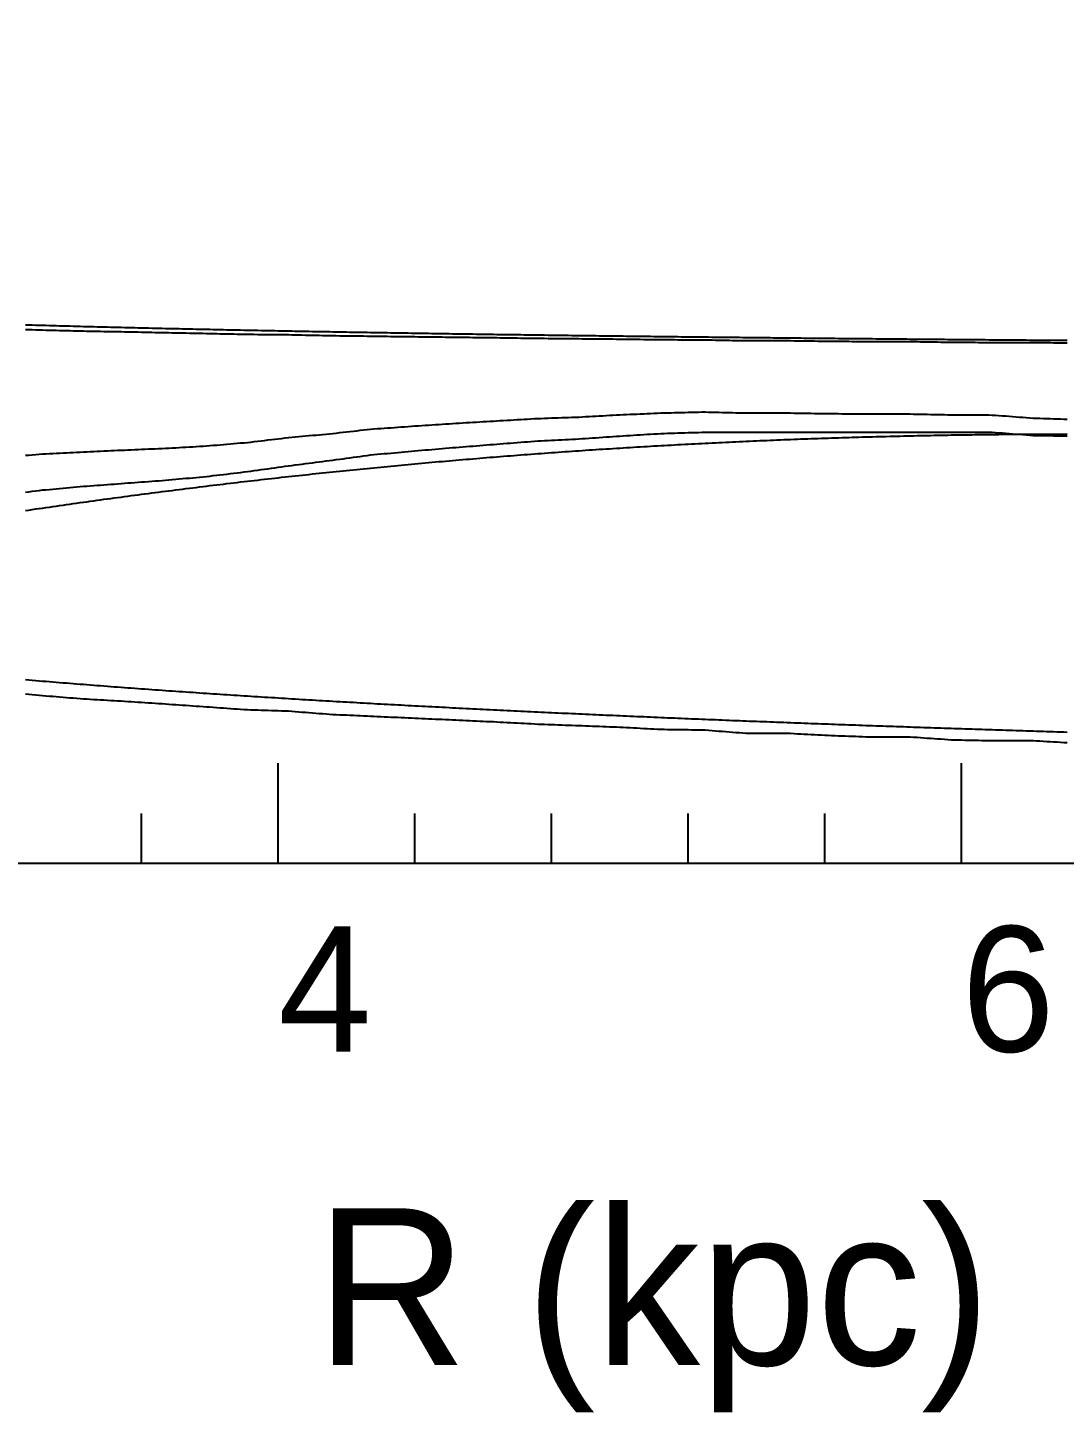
# Model space of a CAD drawing. Extents: x -35 to 180, y -35 to 144.
# Drawn here: x 71.2 to 137.4, y -35 to 53.3 of the extents above; entities that cross this region are included whole.
import ezdxf

# ---------------------------------------------------------------- set-up
doc = ezdxf.new("R2010")
doc.units = 0

msp = doc.modelspace()

# ---------------------------------------------------------------- linework, layer by layer
at = {"color": 0}
for p, q in [((87.198, 0), (87.198, 6.4)), ((130.798, 0), (130.798, 6.4)), ((78.479, 0), (78.479, 3.2)), ((95.918, 0), (95.918, 3.2)), ((104.638, 0), (104.638, 3.2)), ((113.358, 0), (113.358, 3.2)), ((122.078, 0), (122.078, 3.2))]:
    msp.add_line(p, q, dxfattribs=at)
msp.add_lwpolyline([(0, 0), (0, 118.141), (179.2, 118.141), (179.2, 0)], close=True, dxfattribs=at)
at = {"color": 3}
msp.add_lwpolyline([(71.067, 34.385), (71.285, 34.379), (71.503, 34.373), (71.721, 34.367), (71.939, 34.36), (72.157, 34.354), (72.375, 34.348), (72.593, 34.342), (72.811, 34.336), (73.029, 34.33), (73.247, 34.324), (73.465, 34.318), (73.683, 34.312), (73.901, 34.306), (74.119, 34.3), (74.337, 34.295), (74.555, 34.289), (74.773, 34.283), (74.991, 34.277), (75.209, 34.272), (75.427, 34.266), (75.645, 34.261), (75.863, 34.255), (76.081, 34.25), (76.299, 34.244), (76.517, 34.239), (76.735, 34.233), (76.953, 34.228), (77.171, 34.222), (77.389, 34.217), (77.607, 34.212), (77.825, 34.206), (78.043, 34.201), (78.261, 34.196), (78.479, 34.191), (78.697, 34.186), (78.915, 34.18), (79.133, 34.175), (79.351, 34.17), (79.569, 34.165), (79.787, 34.16), (80.005, 34.155), (80.223, 34.15), (80.441, 34.145), (80.659, 34.14), (80.877, 34.135), (81.095, 34.131), (81.313, 34.126), (81.531, 34.121), (81.749, 34.116), (81.967, 34.111), (82.185, 34.107), (82.403, 34.102), (82.621, 34.097), (82.839, 34.093), (83.057, 34.088), (83.275, 34.083), (83.493, 34.079), (83.711, 34.074), (83.929, 34.07), (84.147, 34.065), (84.364, 34.061), (84.582, 34.056), (84.8, 34.052), (85.018, 34.047), (85.236, 34.043), (85.454, 34.039), (85.672, 34.034), (85.89, 34.03), (86.108, 34.026), (86.326, 34.021), (86.544, 34.017), (86.762, 34.013), (86.98, 34.009), (87.198, 34.004), (87.416, 34), (87.634, 33.996), (87.852, 33.992), (88.07, 33.988), (88.288, 33.984), (88.506, 33.98), (88.724, 33.976), (88.942, 33.972), (89.16, 33.968), (89.378, 33.964), (89.596, 33.96), (89.814, 33.956), (90.032, 33.952), (90.25, 33.948), (90.468, 33.944), (90.686, 33.94), (90.904, 33.936), (91.122, 33.932), (91.34, 33.928), (91.558, 33.925), (91.776, 33.921), (91.994, 33.917), (92.212, 33.913), (92.43, 33.91), (92.648, 33.906), (92.866, 33.902), (93.084, 33.898), (93.302, 33.895), (93.52, 33.891), (93.738, 33.888), (93.956, 33.884), (94.174, 33.88), (94.392, 33.877), (94.61, 33.873), (94.828, 33.87), (95.046, 33.866), (95.264, 33.863), (95.482, 33.859), (95.7, 33.856), (95.918, 33.852), (96.136, 33.849), (96.354, 33.845), (96.572, 33.842), (96.79, 33.838), (97.008, 33.835), (97.226, 33.832), (97.444, 33.828), (97.662, 33.825), (97.88, 33.822), (98.098, 33.818), (98.316, 33.815), (98.534, 33.812), (98.752, 33.808), (98.97, 33.805), (99.188, 33.802), (99.406, 33.799), (99.624, 33.795), (99.842, 33.792), (100.06, 33.789), (100.278, 33.786), (100.496, 33.783), (100.714, 33.78), (100.932, 33.776), (101.15, 33.773), (101.368, 33.77), (101.586, 33.767), (101.804, 33.764), (102.022, 33.761), (102.24, 33.758), (102.458, 33.755), (102.676, 33.752), (102.894, 33.749), (103.112, 33.746), (103.33, 33.743), (103.548, 33.74), (103.766, 33.737), (103.984, 33.734), (104.202, 33.731), (104.42, 33.728), (104.638, 33.725), (104.856, 33.722), (105.074, 33.719), (105.292, 33.717), (105.51, 33.714), (105.728, 33.711), (105.946, 33.708), (106.164, 33.705), (106.382, 33.702), (106.6, 33.7), (106.818, 33.697), (107.036, 33.694), (107.254, 33.691), (107.472, 33.688), (107.69, 33.686), (107.908, 33.683), (108.126, 33.68), (108.344, 33.677), (108.562, 33.675), (108.78, 33.672), (108.998, 33.669), (109.216, 33.667), (109.434, 33.664), (109.652, 33.661), (109.87, 33.659), (110.088, 33.656), (110.306, 33.653), (110.524, 33.651), (110.742, 33.648), (110.96, 33.646), (111.178, 33.643), (111.396, 33.641), (111.614, 33.638), (111.832, 33.635), (112.05, 33.633), (112.268, 33.63), (112.486, 33.628), (112.704, 33.625), (112.922, 33.623), (113.14, 33.62), (113.358, 33.618), (113.576, 33.615), (113.794, 33.613), (114.012, 33.61), (114.23, 33.608), (114.448, 33.606), (114.666, 33.603), (114.884, 33.601), (115.102, 33.598), (115.32, 33.596), (115.538, 33.594), (115.756, 33.591), (115.974, 33.589), (116.192, 33.586), (116.41, 33.584), (116.628, 33.582), (116.846, 33.579), (117.064, 33.577), (117.282, 33.575), (117.5, 33.572), (117.718, 33.57), (117.936, 33.568), (118.154, 33.566), (118.372, 33.563), (118.59, 33.561), (118.808, 33.559), (119.026, 33.556), (119.244, 33.554), (119.462, 33.552), (119.68, 33.55), (119.898, 33.548), (120.116, 33.545), (120.334, 33.543), (120.552, 33.541), (120.77, 33.539), (120.988, 33.537), (121.206, 33.534), (121.424, 33.532), (121.642, 33.53), (121.86, 33.528), (122.078, 33.526), (122.296, 33.524), (122.514, 33.522), (122.732, 33.519), (122.95, 33.517), (123.168, 33.515), (123.386, 33.513), (123.604, 33.511), (123.822, 33.509), (124.04, 33.507), (124.258, 33.505), (124.476, 33.503), (124.694, 33.501), (124.912, 33.499), (125.13, 33.497), (125.348, 33.495), (125.566, 33.493), (125.784, 33.491), (126.002, 33.489), (126.22, 33.487), (126.438, 33.485), (126.656, 33.483), (126.874, 33.481), (127.092, 33.479), (127.31, 33.477), (127.528, 33.475), (127.746, 33.473), (127.964, 33.471), (128.182, 33.469), (128.4, 33.467), (128.618, 33.465), (128.836, 33.463), (129.054, 33.461), (129.272, 33.459), (129.49, 33.457), (129.708, 33.455), (129.926, 33.453), (130.144, 33.452), (130.362, 33.45), (130.58, 33.448), (130.798, 33.446), (131.016, 33.444), (131.234, 33.442), (131.452, 33.44), (131.67, 33.439), (131.888, 33.437), (132.106, 33.435), (132.324, 33.433), (132.542, 33.431), (132.76, 33.429), (132.978, 33.428), (133.196, 33.426), (133.414, 33.424), (133.632, 33.422), (133.85, 33.42), (134.068, 33.419), (134.286, 33.417), (134.504, 33.415), (134.722, 33.413), (134.94, 33.412), (135.158, 33.41), (135.376, 33.408), (135.594, 33.406), (135.812, 33.405), (136.03, 33.403), (136.248, 33.401), (136.466, 33.4), (136.684, 33.398), (136.902, 33.396), (137.12, 33.394), (137.338, 33.393), (137.556, 33.391)], dxfattribs=at)
at = {"color": 4}
msp.add_lwpolyline([(71.067, 34.083), (71.285, 34.077), (71.503, 34.071), (71.721, 34.065), (71.939, 34.059), (72.157, 34.053), (72.375, 34.047), (72.593, 34.042), (72.811, 34.036), (73.029, 34.03), (73.247, 34.025), (73.465, 34.019), (73.683, 34.014), (73.901, 34.008), (74.119, 34.002), (74.337, 33.997), (74.555, 33.991), (74.773, 33.986), (74.991, 33.982), (75.209, 33.979), (75.427, 33.975), (75.645, 33.971), (75.863, 33.967), (76.081, 33.963), (76.299, 33.959), (76.517, 33.955), (76.735, 33.951), (76.953, 33.948), (77.171, 33.944), (77.389, 33.94), (77.607, 33.935), (77.825, 33.931), (78.043, 33.926), (78.261, 33.922), (78.479, 33.918), (78.697, 33.913), (78.915, 33.909), (79.133, 33.905), (79.351, 33.9), (79.569, 33.896), (79.787, 33.892), (80.005, 33.887), (80.223, 33.883), (80.441, 33.878), (80.659, 33.873), (80.877, 33.869), (81.095, 33.864), (81.313, 33.86), (81.531, 33.855), (81.749, 33.851), (81.967, 33.846), (82.185, 33.842), (82.403, 33.837), (82.621, 33.832), (82.839, 33.828), (83.057, 33.823), (83.275, 33.819), (83.493, 33.814), (83.711, 33.81), (83.929, 33.805), (84.147, 33.801), (84.364, 33.796), (84.582, 33.792), (84.8, 33.788), (85.018, 33.783), (85.236, 33.779), (85.454, 33.776), (85.672, 33.774), (85.89, 33.772), (86.108, 33.77), (86.326, 33.768), (86.544, 33.766), (86.762, 33.764), (86.98, 33.762), (87.198, 33.76), (87.416, 33.758), (87.634, 33.756), (87.852, 33.753), (88.07, 33.749), (88.288, 33.744), (88.506, 33.739), (88.724, 33.734), (88.942, 33.729), (89.16, 33.725), (89.378, 33.72), (89.596, 33.715), (89.814, 33.71), (90.032, 33.705), (90.25, 33.7), (90.468, 33.695), (90.686, 33.692), (90.904, 33.689), (91.122, 33.686), (91.34, 33.684), (91.558, 33.681), (91.776, 33.678), (91.994, 33.675), (92.212, 33.672), (92.43, 33.67), (92.648, 33.667), (92.866, 33.664), (93.084, 33.661), (93.302, 33.659), (93.52, 33.656), (93.738, 33.653), (93.956, 33.65), (94.174, 33.648), (94.392, 33.645), (94.61, 33.642), (94.828, 33.639), (95.046, 33.637), (95.264, 33.634), (95.482, 33.631), (95.7, 33.628), (95.918, 33.626), (96.136, 33.623), (96.354, 33.62), (96.572, 33.617), (96.79, 33.615), (97.008, 33.612), (97.226, 33.609), (97.444, 33.607), (97.662, 33.604), (97.88, 33.601), (98.098, 33.598), (98.316, 33.596), (98.534, 33.593), (98.752, 33.59), (98.97, 33.588), (99.188, 33.585), (99.406, 33.582), (99.624, 33.58), (99.842, 33.577), (100.06, 33.574), (100.278, 33.571), (100.496, 33.569), (100.714, 33.566), (100.932, 33.563), (101.15, 33.561), (101.368, 33.558), (101.586, 33.554), (101.804, 33.551), (102.022, 33.548), (102.24, 33.545), (102.458, 33.542), (102.676, 33.539), (102.894, 33.536), (103.112, 33.532), (103.33, 33.529), (103.548, 33.526), (103.766, 33.523), (103.984, 33.521), (104.202, 33.519), (104.42, 33.517), (104.638, 33.515), (104.856, 33.512), (105.074, 33.51), (105.292, 33.508), (105.51, 33.506), (105.728, 33.504), (105.946, 33.502), (106.164, 33.5), (106.382, 33.497), (106.6, 33.495), (106.818, 33.493), (107.036, 33.491), (107.254, 33.489), (107.472, 33.487), (107.69, 33.485), (107.908, 33.483), (108.126, 33.481), (108.344, 33.478), (108.562, 33.476), (108.78, 33.474), (108.998, 33.472), (109.216, 33.469), (109.434, 33.466), (109.652, 33.463), (109.87, 33.46), (110.088, 33.457), (110.306, 33.454), (110.524, 33.451), (110.742, 33.448), (110.96, 33.445), (111.178, 33.442), (111.396, 33.439), (111.614, 33.436), (111.832, 33.435), (112.05, 33.434), (112.268, 33.433), (112.486, 33.433), (112.704, 33.432), (112.922, 33.431), (113.14, 33.43), (113.358, 33.43), (113.576, 33.429), (113.794, 33.428), (114.012, 33.428), (114.23, 33.427), (114.448, 33.424), (114.666, 33.42), (114.884, 33.415), (115.102, 33.411), (115.32, 33.407), (115.538, 33.402), (115.756, 33.398), (115.974, 33.394), (116.192, 33.389), (116.41, 33.385), (116.628, 33.381), (116.846, 33.377), (117.064, 33.372), (117.282, 33.374), (117.5, 33.374), (117.718, 33.374), (117.936, 33.374), (118.154, 33.374), (118.372, 33.374), (118.59, 33.374), (118.808, 33.374), (119.026, 33.374), (119.244, 33.374), (119.462, 33.374), (119.68, 33.374), (119.898, 33.37), (120.116, 33.368), (120.334, 33.365), (120.552, 33.362), (120.77, 33.359), (120.988, 33.356), (121.206, 33.353), (121.424, 33.35), (121.642, 33.347), (121.86, 33.344), (122.078, 33.342), (122.296, 33.339), (122.514, 33.337), (122.732, 33.335), (122.95, 33.333), (123.168, 33.331), (123.386, 33.329), (123.604, 33.327), (123.822, 33.325), (124.04, 33.323), (124.258, 33.321), (124.476, 33.319), (124.694, 33.317), (124.912, 33.315), (125.13, 33.315), (125.348, 33.315), (125.566, 33.315), (125.784, 33.315), (126.002, 33.315), (126.22, 33.315), (126.438, 33.315), (126.656, 33.315), (126.874, 33.315), (127.092, 33.315), (127.31, 33.315), (127.528, 33.315), (127.746, 33.312), (127.964, 33.308), (128.182, 33.304), (128.4, 33.301), (128.618, 33.297), (128.836, 33.293), (129.054, 33.29), (129.272, 33.286), (129.49, 33.282), (129.708, 33.279), (129.926, 33.275), (130.144, 33.271), (130.362, 33.27), (130.58, 33.269), (130.798, 33.268), (131.016, 33.267), (131.234, 33.266), (131.452, 33.265), (131.67, 33.263), (131.888, 33.262), (132.106, 33.261), (132.324, 33.26), (132.542, 33.259), (132.76, 33.258), (132.978, 33.258), (133.196, 33.258), (133.414, 33.258), (133.632, 33.258), (133.85, 33.258), (134.068, 33.258), (134.286, 33.258), (134.504, 33.258), (134.722, 33.258), (134.94, 33.258), (135.158, 33.258), (135.376, 33.258), (135.594, 33.256), (135.812, 33.253), (136.03, 33.25), (136.248, 33.246), (136.466, 33.243), (136.684, 33.24), (136.902, 33.237), (137.12, 33.234), (137.338, 33.231), (137.556, 33.227)], dxfattribs=at)
at = {"color": 1}
msp.add_lwpolyline([(71.067, 26.052), (71.285, 26.071), (71.503, 26.09), (71.721, 26.109), (71.939, 26.129), (72.157, 26.143), (72.375, 26.154), (72.593, 26.165), (72.811, 26.175), (73.029, 26.186), (73.247, 26.197), (73.465, 26.208), (73.683, 26.218), (73.901, 26.229), (74.119, 26.24), (74.337, 26.251), (74.555, 26.262), (74.773, 26.273), (74.991, 26.282), (75.209, 26.292), (75.427, 26.302), (75.645, 26.312), (75.863, 26.321), (76.081, 26.331), (76.299, 26.341), (76.517, 26.351), (76.735, 26.361), (76.953, 26.371), (77.171, 26.381), (77.389, 26.391), (77.607, 26.4), (77.825, 26.409), (78.043, 26.418), (78.261, 26.428), (78.479, 26.437), (78.697, 26.446), (78.915, 26.456), (79.133, 26.465), (79.351, 26.474), (79.569, 26.484), (79.787, 26.493), (80.005, 26.503), (80.223, 26.516), (80.441, 26.528), (80.659, 26.54), (80.877, 26.553), (81.095, 26.565), (81.313, 26.578), (81.531, 26.59), (81.749, 26.603), (81.967, 26.615), (82.185, 26.628), (82.403, 26.641), (82.621, 26.653), (82.839, 26.672), (83.057, 26.69), (83.275, 26.709), (83.493, 26.727), (83.711, 26.746), (83.929, 26.765), (84.147, 26.783), (84.364, 26.802), (84.582, 26.82), (84.8, 26.839), (85.018, 26.858), (85.236, 26.876), (85.454, 26.902), (85.672, 26.928), (85.89, 26.954), (86.108, 26.979), (86.326, 27.005), (86.544, 27.031), (86.762, 27.057), (86.98, 27.083), (87.198, 27.109), (87.416, 27.135), (87.634, 27.161), (87.852, 27.187), (88.07, 27.208), (88.288, 27.228), (88.506, 27.248), (88.724, 27.268), (88.942, 27.288), (89.16, 27.308), (89.378, 27.328), (89.596, 27.348), (89.814, 27.368), (90.032, 27.388), (90.25, 27.409), (90.468, 27.429), (90.686, 27.452), (90.904, 27.476), (91.122, 27.501), (91.34, 27.525), (91.558, 27.55), (91.776, 27.574), (91.994, 27.599), (92.212, 27.623), (92.43, 27.648), (92.648, 27.672), (92.866, 27.697), (93.084, 27.721), (93.302, 27.741), (93.52, 27.756), (93.738, 27.771), (93.956, 27.787), (94.174, 27.802), (94.392, 27.817), (94.61, 27.832), (94.828, 27.848), (95.046, 27.863), (95.264, 27.878), (95.482, 27.894), (95.7, 27.909), (95.918, 27.925), (96.136, 27.939), (96.354, 27.953), (96.572, 27.968), (96.79, 27.982), (97.008, 27.997), (97.226, 28.012), (97.444, 28.026), (97.662, 28.041), (97.88, 28.055), (98.098, 28.07), (98.316, 28.085), (98.534, 28.099), (98.752, 28.112), (98.97, 28.125), (99.188, 28.137), (99.406, 28.15), (99.624, 28.163), (99.842, 28.176), (100.06, 28.189), (100.278, 28.202), (100.496, 28.215), (100.714, 28.228), (100.932, 28.241), (101.15, 28.254), (101.368, 28.267), (101.586, 28.279), (101.804, 28.292), (102.022, 28.304), (102.24, 28.317), (102.458, 28.329), (102.676, 28.342), (102.894, 28.354), (103.112, 28.367), (103.33, 28.379), (103.548, 28.392), (103.766, 28.404), (103.984, 28.412), (104.202, 28.419), (104.42, 28.427), (104.638, 28.435), (104.856, 28.443), (105.074, 28.45), (105.292, 28.458), (105.51, 28.466), (105.728, 28.474), (105.946, 28.481), (106.164, 28.489), (106.382, 28.497), (106.6, 28.509), (106.818, 28.521), (107.036, 28.533), (107.254, 28.545), (107.472, 28.557), (107.69, 28.569), (107.908, 28.581), (108.126, 28.593), (108.344, 28.605), (108.562, 28.617), (108.78, 28.63), (108.998, 28.642), (109.216, 28.651), (109.434, 28.661), (109.652, 28.67), (109.87, 28.679), (110.088, 28.689), (110.306, 28.698), (110.524, 28.707), (110.742, 28.717), (110.96, 28.726), (111.178, 28.736), (111.396, 28.745), (111.614, 28.754), (111.832, 28.761), (112.05, 28.766), (112.268, 28.771), (112.486, 28.776), (112.704, 28.781), (112.922, 28.787), (113.14, 28.792), (113.358, 28.797), (113.576, 28.802), (113.794, 28.808), (114.012, 28.813), (114.23, 28.818), (114.448, 28.817), (114.666, 28.812), (114.884, 28.807), (115.102, 28.802), (115.32, 28.797), (115.538, 28.792), (115.756, 28.787), (115.974, 28.782), (116.192, 28.777), (116.41, 28.772), (116.628, 28.767), (116.846, 28.762), (117.064, 28.757), (117.282, 28.759), (117.5, 28.759), (117.718, 28.759), (117.936, 28.759), (118.154, 28.759), (118.372, 28.759), (118.59, 28.759), (118.808, 28.759), (119.026, 28.759), (119.244, 28.759), (119.462, 28.759), (119.68, 28.759), (119.898, 28.755), (120.116, 28.751), (120.334, 28.748), (120.552, 28.745), (120.77, 28.741), (120.988, 28.738), (121.206, 28.735), (121.424, 28.731), (121.642, 28.728), (121.86, 28.724), (122.078, 28.721), (122.296, 28.718), (122.514, 28.716), (122.732, 28.713), (122.95, 28.711), (123.168, 28.709), (123.386, 28.707), (123.604, 28.704), (123.822, 28.702), (124.04, 28.7), (124.258, 28.697), (124.476, 28.695), (124.694, 28.693), (124.912, 28.691), (125.13, 28.691), (125.348, 28.691), (125.566, 28.691), (125.784, 28.691), (126.002, 28.691), (126.22, 28.691), (126.438, 28.691), (126.656, 28.691), (126.874, 28.691), (127.092, 28.691), (127.31, 28.691), (127.528, 28.691), (127.746, 28.686), (127.964, 28.682), (128.182, 28.678), (128.4, 28.674), (128.618, 28.669), (128.836, 28.665), (129.054, 28.661), (129.272, 28.657), (129.49, 28.652), (129.708, 28.648), (129.926, 28.644), (130.144, 28.64), (130.362, 28.638), (130.58, 28.637), (130.798, 28.635), (131.016, 28.634), (131.234, 28.633), (131.452, 28.632), (131.67, 28.631), (131.888, 28.629), (132.106, 28.628), (132.324, 28.627), (132.542, 28.626), (132.76, 28.624), (132.978, 28.612), (133.196, 28.595), (133.414, 28.579), (133.632, 28.562), (133.85, 28.546), (134.068, 28.529), (134.286, 28.513), (134.504, 28.497), (134.722, 28.48), (134.94, 28.464), (135.158, 28.447), (135.376, 28.431), (135.594, 28.421), (135.812, 28.414), (136.03, 28.408), (136.248, 28.402), (136.466, 28.396), (136.684, 28.389), (136.902, 28.383), (137.12, 28.377), (137.338, 28.37), (137.556, 28.364)], dxfattribs=at)
at = {"color": 2}
for points in [[(71.067, 26.052), (71.285, 26.071), (71.503, 26.09), (71.721, 26.109), (71.939, 26.129), (72.157, 26.143), (72.375, 26.154), (72.593, 26.165), (72.811, 26.175), (73.029, 26.186), (73.247, 26.197), (73.465, 26.208), (73.683, 26.218), (73.901, 26.229), (74.119, 26.24), (74.337, 26.251), (74.555, 26.262), (74.773, 26.273), (74.991, 26.282), (75.209, 26.292), (75.427, 26.302), (75.645, 26.312), (75.863, 26.321), (76.081, 26.331), (76.299, 26.341), (76.517, 26.351), (76.735, 26.361), (76.953, 26.371), (77.171, 26.381), (77.389, 26.391), (77.607, 26.4), (77.825, 26.409), (78.043, 26.418), (78.261, 26.428), (78.479, 26.437), (78.697, 26.446), (78.915, 26.456), (79.133, 26.465), (79.351, 26.474), (79.569, 26.484), (79.787, 26.493), (80.005, 26.503), (80.223, 26.516), (80.441, 26.528), (80.659, 26.54), (80.877, 26.553), (81.095, 26.565), (81.313, 26.578), (81.531, 26.59), (81.749, 26.603), (81.967, 26.615), (82.185, 26.628), (82.403, 26.641), (82.621, 26.653), (82.839, 26.672), (83.057, 26.69), (83.275, 26.709), (83.493, 26.727), (83.711, 26.746), (83.929, 26.765), (84.147, 26.783), (84.364, 26.802), (84.582, 26.82), (84.8, 26.839), (85.018, 26.858), (85.236, 26.876), (85.454, 26.902), (85.672, 26.928), (85.89, 26.954), (86.108, 26.979), (86.326, 27.005), (86.544, 27.031), (86.762, 27.057), (86.98, 27.083), (87.198, 27.109), (87.416, 27.135), (87.634, 27.161), (87.852, 27.187), (88.07, 27.208), (88.288, 27.228), (88.506, 27.248), (88.724, 27.268), (88.942, 27.288), (89.16, 27.308), (89.378, 27.328), (89.596, 27.348), (89.814, 27.368), (90.032, 27.388), (90.25, 27.409), (90.468, 27.429), (90.686, 27.452), (90.904, 27.476), (91.122, 27.501), (91.34, 27.525), (91.558, 27.55), (91.776, 27.574), (91.994, 27.599), (92.212, 27.623), (92.43, 27.648), (92.648, 27.672), (92.866, 27.697), (93.084, 27.721), (93.302, 27.741), (93.52, 27.756), (93.738, 27.771), (93.956, 27.787), (94.174, 27.802), (94.392, 27.817), (94.61, 27.832), (94.828, 27.848), (95.046, 27.863), (95.264, 27.878), (95.482, 27.894), (95.7, 27.909), (95.918, 27.925), (96.136, 27.939), (96.354, 27.953), (96.572, 27.968), (96.79, 27.982), (97.008, 27.997), (97.226, 28.012), (97.444, 28.026), (97.662, 28.041), (97.88, 28.055), (98.098, 28.07), (98.316, 28.085), (98.534, 28.099), (98.752, 28.112), (98.97, 28.125), (99.188, 28.137), (99.406, 28.15), (99.624, 28.163), (99.842, 28.176), (100.06, 28.189), (100.278, 28.202), (100.496, 28.215), (100.714, 28.228), (100.932, 28.241), (101.15, 28.254), (101.368, 28.267), (101.586, 28.279), (101.804, 28.292), (102.022, 28.304), (102.24, 28.317), (102.458, 28.329), (102.676, 28.342), (102.894, 28.354), (103.112, 28.367), (103.33, 28.379), (103.548, 28.392), (103.766, 28.404), (103.984, 28.412), (104.202, 28.419), (104.42, 28.427), (104.638, 28.435), (104.856, 28.443), (105.074, 28.45), (105.292, 28.458), (105.51, 28.466), (105.728, 28.474), (105.946, 28.481), (106.164, 28.489), (106.382, 28.497), (106.6, 28.509), (106.818, 28.521), (107.036, 28.533), (107.254, 28.545), (107.472, 28.557), (107.69, 28.569), (107.908, 28.581), (108.126, 28.593), (108.344, 28.605), (108.562, 28.617), (108.78, 28.63), (108.998, 28.642), (109.216, 28.651), (109.434, 28.661), (109.652, 28.67), (109.87, 28.679), (110.088, 28.689), (110.306, 28.698), (110.524, 28.707), (110.742, 28.717), (110.96, 28.726), (111.178, 28.736), (111.396, 28.745), (111.614, 28.754), (111.832, 28.761), (112.05, 28.766), (112.268, 28.771), (112.486, 28.776), (112.704, 28.781), (112.922, 28.787), (113.14, 28.792), (113.358, 28.797), (113.576, 28.802), (113.794, 28.808), (114.012, 28.813), (114.23, 28.818), (114.448, 28.817), (114.666, 28.812), (114.884, 28.807), (115.102, 28.802), (115.32, 28.797), (115.538, 28.792), (115.756, 28.787), (115.974, 28.782), (116.192, 28.777), (116.41, 28.772), (116.628, 28.767), (116.846, 28.762), (117.064, 28.757), (117.282, 28.759), (117.5, 28.759), (117.718, 28.759), (117.936, 28.759), (118.154, 28.759), (118.372, 28.759), (118.59, 28.759), (118.808, 28.759), (119.026, 28.759), (119.244, 28.759), (119.462, 28.759), (119.68, 28.759), (119.898, 28.755), (120.116, 28.751), (120.334, 28.748), (120.552, 28.745), (120.77, 28.741), (120.988, 28.738), (121.206, 28.735), (121.424, 28.731), (121.642, 28.728), (121.86, 28.724), (122.078, 28.721), (122.296, 28.718), (122.514, 28.716), (122.732, 28.713), (122.95, 28.711), (123.168, 28.709), (123.386, 28.707), (123.604, 28.704), (123.822, 28.702), (124.04, 28.7), (124.258, 28.697), (124.476, 28.695), (124.694, 28.693), (124.912, 28.691), (125.13, 28.691), (125.348, 28.691), (125.566, 28.691), (125.784, 28.691), (126.002, 28.691), (126.22, 28.691), (126.438, 28.691), (126.656, 28.691), (126.874, 28.691), (127.092, 28.691), (127.31, 28.691), (127.528, 28.691), (127.746, 28.686), (127.964, 28.682), (128.182, 28.678), (128.4, 28.674), (128.618, 28.669), (128.836, 28.665), (129.054, 28.661), (129.272, 28.657), (129.49, 28.652), (129.708, 28.648), (129.926, 28.644), (130.144, 28.64), (130.362, 28.638), (130.58, 28.637), (130.798, 28.635), (131.016, 28.634), (131.234, 28.633), (131.452, 28.632), (131.67, 28.631), (131.888, 28.629), (132.106, 28.628), (132.324, 28.627), (132.542, 28.626), (132.76, 28.624), (132.978, 28.612), (133.196, 28.595), (133.414, 28.579), (133.632, 28.562), (133.85, 28.546), (134.068, 28.529), (134.286, 28.513), (134.504, 28.497), (134.722, 28.48), (134.94, 28.464), (135.158, 28.447), (135.376, 28.431), (135.594, 28.421), (135.812, 28.414), (136.03, 28.408), (136.248, 28.402), (136.466, 28.396), (136.684, 28.389), (136.902, 28.383), (137.12, 28.377), (137.338, 28.37), (137.556, 28.364)], [(71.067, 22.53), (71.285, 22.563), (71.503, 22.595), (71.721, 22.627), (71.939, 22.659), (72.157, 22.69), (72.375, 22.722), (72.593, 22.753), (72.811, 22.785), (73.029, 22.816), (73.247, 22.847), (73.465, 22.879), (73.683, 22.91), (73.901, 22.941), (74.119, 22.971), (74.337, 23.002), (74.555, 23.033), (74.773, 23.063), (74.991, 23.093), (75.209, 23.124), (75.427, 23.154), (75.645, 23.184), (75.863, 23.214), (76.081, 23.244), (76.299, 23.274), (76.517, 23.303), (76.735, 23.333), (76.953, 23.362), (77.171, 23.391), (77.389, 23.421), (77.607, 23.45), (77.825, 23.479), (78.043, 23.508), (78.261, 23.536), (78.479, 23.565), (78.697, 23.594), (78.915, 23.622), (79.133, 23.65), (79.351, 23.679), (79.569, 23.707), (79.787, 23.735), (80.005, 23.763), (80.223, 23.791), (80.441, 23.818), (80.659, 23.846), (80.877, 23.873), (81.095, 23.901), (81.313, 23.928), (81.531, 23.955), (81.749, 23.982), (81.967, 24.009), (82.185, 24.036), (82.403, 24.063), (82.621, 24.09), (82.839, 24.116), (83.057, 24.142), (83.275, 24.169), (83.493, 24.195), (83.711, 24.221), (83.929, 24.247), (84.147, 24.273), (84.364, 24.299), (84.582, 24.324), (84.8, 24.35), (85.018, 24.375), (85.236, 24.401), (85.454, 24.426), (85.672, 24.451), (85.89, 24.476), (86.108, 24.501), (86.326, 24.526), (86.544, 24.551), (86.762, 24.575), (86.98, 24.6), (87.198, 24.624), (87.416, 24.648), (87.634, 24.672), (87.852, 24.696), (88.07, 24.72), (88.288, 24.744), (88.506, 24.768), (88.724, 24.792), (88.942, 24.815), (89.16, 24.838), (89.378, 24.862), (89.596, 24.885), (89.814, 24.908), (90.032, 24.931), (90.25, 24.954), (90.468, 24.977), (90.686, 24.999), (90.904, 25.022), (91.122, 25.044), (91.34, 25.066), (91.558, 25.089), (91.776, 25.111), (91.994, 25.133), (92.212, 25.155), (92.43, 25.176), (92.648, 25.198), (92.866, 25.22), (93.084, 25.241), (93.302, 25.263), (93.52, 25.284), (93.738, 25.305), (93.956, 25.326), (94.174, 25.347), (94.392, 25.368), (94.61, 25.388), (94.828, 25.409), (95.046, 25.429), (95.264, 25.45), (95.482, 25.47), (95.7, 25.49), (95.918, 25.51), (96.136, 25.53), (96.354, 25.55), (96.572, 25.57), (96.79, 25.59), (97.008, 25.609), (97.226, 25.629), (97.444, 25.648), (97.662, 25.667), (97.88, 25.686), (98.098, 25.705), (98.316, 25.724), (98.534, 25.743), (98.752, 25.761), (98.97, 25.78), (99.188, 25.798), (99.406, 25.817), (99.624, 25.835), (99.842, 25.853), (100.06, 25.871), (100.278, 25.889), (100.496, 25.907), (100.714, 25.925), (100.932, 25.942), (101.15, 25.96), (101.368, 25.977), (101.586, 25.994), (101.804, 26.012), (102.022, 26.029), (102.24, 26.046), (102.458, 26.062), (102.676, 26.079), (102.894, 26.096), (103.112, 26.112), (103.33, 26.129), (103.548, 26.145), (103.766, 26.161), (103.984, 26.178), (104.202, 26.194), (104.42, 26.209), (104.638, 26.225), (104.856, 26.241), (105.074, 26.256), (105.292, 26.272), (105.51, 26.287), (105.728, 26.303), (105.946, 26.318), (106.164, 26.333), (106.382, 26.348), (106.6, 26.363), (106.818, 26.377), (107.036, 26.392), (107.254, 26.406), (107.472, 26.421), (107.69, 26.435), (107.908, 26.449), (108.126, 26.463), (108.344, 26.477), (108.562, 26.491), (108.78, 26.505), (108.998, 26.519), (109.216, 26.532), (109.434, 26.546), (109.652, 26.559), (109.87, 26.572), (110.088, 26.586), (110.306, 26.599), (110.524, 26.612), (110.742, 26.624), (110.96, 26.637), (111.178, 26.65), (111.396, 26.662), (111.614, 26.675), (111.832, 26.687), (112.05, 26.699), (112.268, 26.711), (112.486, 26.723), (112.704, 26.735), (112.922, 26.747), (113.14, 26.759), (113.358, 26.77), (113.576, 26.782), (113.794, 26.793), (114.012, 26.804), (114.23, 26.815), (114.448, 26.827), (114.666, 26.837), (114.884, 26.848), (115.102, 26.859), (115.32, 26.87), (115.538, 26.88), (115.756, 26.891), (115.974, 26.901), (116.192, 26.911), (116.41, 26.921), (116.628, 26.931), (116.846, 26.941), (117.064, 26.951), (117.282, 26.961), (117.5, 26.97), (117.718, 26.98), (117.936, 26.989), (118.154, 26.998), (118.372, 27.008), (118.59, 27.017), (118.808, 27.026), (119.026, 27.035), (119.244, 27.043), (119.462, 27.052), (119.68, 27.06), (119.898, 27.069), (120.116, 27.077), (120.334, 27.086), (120.552, 27.094), (120.77, 27.102), (120.988, 27.11), (121.206, 27.117), (121.424, 27.125), (121.642, 27.133), (121.86, 27.14), (122.078, 27.148), (122.296, 27.155), (122.514, 27.162), (122.732, 27.169), (122.95, 27.176), (123.168, 27.183), (123.386, 27.19), (123.604, 27.197), (123.822, 27.203), (124.04, 27.21), (124.258, 27.216), (124.476, 27.222), (124.694, 27.229), (124.912, 27.235), (125.13, 27.241), (125.348, 27.247), (125.566, 27.252), (125.784, 27.258), (126.002, 27.264), (126.22, 27.269), (126.438, 27.274), (126.656, 27.28), (126.874, 27.285), (127.092, 27.29), (127.31, 27.295), (127.528, 27.3), (127.746, 27.304), (127.964, 27.309), (128.182, 27.314), (128.4, 27.318), (128.618, 27.322), (128.836, 27.327), (129.054, 27.331), (129.272, 27.335), (129.49, 27.339), (129.708, 27.342), (129.926, 27.346), (130.144, 27.35), (130.362, 27.353), (130.58, 27.357), (130.798, 27.36), (131.016, 27.363), (131.234, 27.366), (131.452, 27.369), (131.67, 27.372), (131.888, 27.375), (132.106, 27.378), (132.324, 27.38), (132.542, 27.383), (132.76, 27.385), (132.978, 27.388), (133.196, 27.39), (133.414, 27.392), (133.632, 27.394), (133.85, 27.396), (134.068, 27.398), (134.286, 27.399), (134.504, 27.401), (134.722, 27.402), (134.94, 27.404), (135.158, 27.405), (135.376, 27.406), (135.594, 27.407), (135.812, 27.408), (136.03, 27.409), (136.248, 27.41), (136.466, 27.411), (136.684, 27.411), (136.902, 27.412), (137.12, 27.412), (137.338, 27.412), (137.556, 27.413)], [(71.067, 11.742), (71.285, 11.723), (71.503, 11.705), (71.721, 11.687), (71.939, 11.668), (72.157, 11.65), (72.375, 11.632), (72.593, 11.614), (72.811, 11.596), (73.029, 11.578), (73.247, 11.561), (73.465, 11.543), (73.683, 11.526), (73.901, 11.508), (74.119, 11.491), (74.337, 11.473), (74.555, 11.456), (74.773, 11.439), (74.991, 11.422), (75.209, 11.405), (75.427, 11.388), (75.645, 11.371), (75.863, 11.354), (76.081, 11.338), (76.299, 11.321), (76.517, 11.304), (76.735, 11.288), (76.953, 11.272), (77.171, 11.255), (77.389, 11.239), (77.607, 11.223), (77.825, 11.207), (78.043, 11.191), (78.261, 11.175), (78.479, 11.159), (78.697, 11.143), (78.915, 11.127), (79.133, 11.111), (79.351, 11.096), (79.569, 11.08), (79.787, 11.065), (80.005, 11.049), (80.223, 11.034), (80.441, 11.019), (80.659, 11.003), (80.877, 10.988), (81.095, 10.973), (81.313, 10.958), (81.531, 10.943), (81.749, 10.928), (81.967, 10.913), (82.185, 10.899), (82.403, 10.884), (82.621, 10.869), (82.839, 10.854), (83.057, 10.84), (83.275, 10.825), (83.493, 10.811), (83.711, 10.797), (83.929, 10.782), (84.147, 10.768), (84.364, 10.754), (84.582, 10.74), (84.8, 10.726), (85.018, 10.712), (85.236, 10.698), (85.454, 10.684), (85.672, 10.67), (85.89, 10.656), (86.108, 10.642), (86.326, 10.628), (86.544, 10.615), (86.762, 10.601), (86.98, 10.588), (87.198, 10.574), (87.416, 10.561), (87.634, 10.547), (87.852, 10.534), (88.07, 10.521), (88.288, 10.507), (88.506, 10.494), (88.724, 10.481), (88.942, 10.468), (89.16, 10.455), (89.378, 10.442), (89.596, 10.429), (89.814, 10.416), (90.032, 10.403), (90.25, 10.39), (90.468, 10.378), (90.686, 10.365), (90.904, 10.352), (91.122, 10.34), (91.34, 10.327), (91.558, 10.315), (91.776, 10.302), (91.994, 10.29), (92.212, 10.277), (92.43, 10.265), (92.648, 10.253), (92.866, 10.24), (93.084, 10.228), (93.302, 10.216), (93.52, 10.204), (93.738, 10.192), (93.956, 10.18), (94.174, 10.168), (94.392, 10.156), (94.61, 10.144), (94.828, 10.132), (95.046, 10.12), (95.264, 10.109), (95.482, 10.097), (95.7, 10.085), (95.918, 10.074), (96.136, 10.062), (96.354, 10.05), (96.572, 10.039), (96.79, 10.027), (97.008, 10.016), (97.226, 10.005), (97.444, 9.993), (97.662, 9.982), (97.88, 9.971), (98.098, 9.959), (98.316, 9.948), (98.534, 9.937), (98.752, 9.926), (98.97, 9.915), (99.188, 9.904), (99.406, 9.893), (99.624, 9.882), (99.842, 9.871), (100.06, 9.86), (100.278, 9.849), (100.496, 9.838), (100.714, 9.827), (100.932, 9.816), (101.15, 9.806), (101.368, 9.795), (101.586, 9.784), (101.804, 9.774), (102.022, 9.763), (102.24, 9.753), (102.458, 9.742), (102.676, 9.732), (102.894, 9.721), (103.112, 9.711), (103.33, 9.7), (103.548, 9.69), (103.766, 9.68), (103.984, 9.669), (104.202, 9.659), (104.42, 9.649), (104.638, 9.639), (104.856, 9.628), (105.074, 9.618), (105.292, 9.608), (105.51, 9.598), (105.728, 9.588), (105.946, 9.578), (106.164, 9.568), (106.382, 9.558), (106.6, 9.548), (106.818, 9.538), (107.036, 9.529), (107.254, 9.519), (107.472, 9.509), (107.69, 9.499), (107.908, 9.49), (108.126, 9.48), (108.344, 9.47), (108.562, 9.461), (108.78, 9.451), (108.998, 9.441), (109.216, 9.432), (109.434, 9.422), (109.652, 9.413), (109.87, 9.403), (110.088, 9.394), (110.306, 9.385), (110.524, 9.375), (110.742, 9.366), (110.96, 9.357), (111.178, 9.347), (111.396, 9.338), (111.614, 9.329), (111.832, 9.32), (112.05, 9.31), (112.268, 9.301), (112.486, 9.292), (112.704, 9.283), (112.922, 9.274), (113.14, 9.265), (113.358, 9.256), (113.576, 9.247), (113.794, 9.238), (114.012, 9.229), (114.23, 9.22), (114.448, 9.211), (114.666, 9.202), (114.884, 9.194), (115.102, 9.185), (115.32, 9.176), (115.538, 9.167), (115.756, 9.159), (115.974, 9.15), (116.192, 9.141), (116.41, 9.132), (116.628, 9.124), (116.846, 9.115), (117.064, 9.107), (117.282, 9.098), (117.5, 9.09), (117.718, 9.081), (117.936, 9.073), (118.154, 9.064), (118.372, 9.056), (118.59, 9.047), (118.808, 9.039), (119.026, 9.031), (119.244, 9.022), (119.462, 9.014), (119.68, 9.006), (119.898, 8.997), (120.116, 8.989), (120.334, 8.981), (120.552, 8.973), (120.77, 8.964), (120.988, 8.956), (121.206, 8.948), (121.424, 8.94), (121.642, 8.932), (121.86, 8.924), (122.078, 8.916), (122.296, 8.908), (122.514, 8.9), (122.732, 8.892), (122.95, 8.884), (123.168, 8.876), (123.386, 8.868), (123.604, 8.86), (123.822, 8.852), (124.04, 8.844), (124.258, 8.836), (124.476, 8.829), (124.694, 8.821), (124.912, 8.813), (125.13, 8.805), (125.348, 8.798), (125.566, 8.79), (125.784, 8.782), (126.002, 8.775), (126.22, 8.767), (126.438, 8.759), (126.656, 8.752), (126.874, 8.744), (127.092, 8.737), (127.31, 8.729), (127.528, 8.721), (127.746, 8.714), (127.964, 8.706), (128.182, 8.699), (128.4, 8.692), (128.618, 8.684), (128.836, 8.677), (129.054, 8.669), (129.272, 8.662), (129.49, 8.655), (129.708, 8.647), (129.926, 8.64), (130.144, 8.633), (130.362, 8.625), (130.58, 8.618), (130.798, 8.611), (131.016, 8.604), (131.234, 8.596), (131.452, 8.589), (131.67, 8.582), (131.888, 8.575), (132.106, 8.568), (132.324, 8.561), (132.542, 8.553), (132.76, 8.546), (132.978, 8.539), (133.196, 8.532), (133.414, 8.525), (133.632, 8.518), (133.85, 8.511), (134.068, 8.504), (134.286, 8.497), (134.504, 8.49), (134.722, 8.483), (134.94, 8.477), (135.158, 8.47), (135.376, 8.463), (135.594, 8.456), (135.812, 8.449), (136.03, 8.442), (136.248, 8.435), (136.466, 8.429), (136.684, 8.422), (136.902, 8.415), (137.12, 8.408), (137.338, 8.402), (137.556, 8.395)]]:
    msp.add_lwpolyline(points, dxfattribs=at)
at = {"color": 6}
msp.add_lwpolyline([(71.067, 23.697), (71.285, 23.727), (71.503, 23.756), (71.721, 23.786), (71.939, 23.816), (72.157, 23.84), (72.375, 23.86), (72.593, 23.88), (72.811, 23.899), (73.029, 23.919), (73.247, 23.939), (73.465, 23.959), (73.683, 23.979), (73.901, 23.998), (74.119, 24.018), (74.337, 24.038), (74.555, 24.058), (74.773, 24.078), (74.991, 24.092), (75.209, 24.108), (75.427, 24.125), (75.645, 24.141), (75.863, 24.157), (76.081, 24.173), (76.299, 24.189), (76.517, 24.206), (76.735, 24.222), (76.953, 24.238), (77.171, 24.254), (77.389, 24.27), (77.607, 24.287), (77.825, 24.303), (78.043, 24.319), (78.261, 24.335), (78.479, 24.351), (78.697, 24.368), (78.915, 24.384), (79.133, 24.4), (79.351, 24.416), (79.569, 24.432), (79.787, 24.449), (80.005, 24.465), (80.223, 24.485), (80.441, 24.505), (80.659, 24.525), (80.877, 24.545), (81.095, 24.564), (81.313, 24.584), (81.531, 24.604), (81.749, 24.624), (81.967, 24.644), (82.185, 24.663), (82.403, 24.683), (82.621, 24.703), (82.839, 24.73), (83.057, 24.756), (83.275, 24.782), (83.493, 24.808), (83.711, 24.834), (83.929, 24.86), (84.147, 24.886), (84.364, 24.912), (84.582, 24.938), (84.8, 24.964), (85.018, 24.99), (85.236, 25.017), (85.454, 25.047), (85.672, 25.078), (85.89, 25.108), (86.108, 25.139), (86.326, 25.169), (86.544, 25.2), (86.762, 25.23), (86.98, 25.261), (87.198, 25.292), (87.416, 25.322), (87.634, 25.353), (87.852, 25.383), (88.07, 25.412), (88.288, 25.44), (88.506, 25.468), (88.724, 25.496), (88.942, 25.523), (89.16, 25.551), (89.378, 25.579), (89.596, 25.607), (89.814, 25.635), (90.032, 25.663), (90.25, 25.691), (90.468, 25.719), (90.686, 25.748), (90.904, 25.778), (91.122, 25.807), (91.34, 25.837), (91.558, 25.867), (91.776, 25.896), (91.994, 25.926), (92.212, 25.956), (92.43, 25.985), (92.648, 26.015), (92.866, 26.045), (93.084, 26.075), (93.302, 26.099), (93.52, 26.118), (93.738, 26.138), (93.956, 26.158), (94.174, 26.178), (94.392, 26.198), (94.61, 26.217), (94.828, 26.237), (95.046, 26.257), (95.264, 26.277), (95.482, 26.297), (95.7, 26.316), (95.918, 26.336), (96.136, 26.355), (96.354, 26.373), (96.572, 26.392), (96.79, 26.411), (97.008, 26.43), (97.226, 26.449), (97.444, 26.468), (97.662, 26.487), (97.88, 26.506), (98.098, 26.525), (98.316, 26.544), (98.534, 26.562), (98.752, 26.579), (98.97, 26.596), (99.188, 26.613), (99.406, 26.63), (99.624, 26.647), (99.842, 26.664), (100.06, 26.682), (100.278, 26.699), (100.496, 26.716), (100.714, 26.733), (100.932, 26.75), (101.15, 26.767), (101.368, 26.784), (101.586, 26.801), (101.804, 26.818), (102.022, 26.835), (102.24, 26.853), (102.458, 26.87), (102.676, 26.887), (102.894, 26.904), (103.112, 26.921), (103.33, 26.938), (103.548, 26.955), (103.766, 26.972), (103.984, 26.982), (104.202, 26.993), (104.42, 27.004), (104.638, 27.015), (104.856, 27.026), (105.074, 27.036), (105.292, 27.047), (105.51, 27.058), (105.728, 27.069), (105.946, 27.08), (106.164, 27.09), (106.382, 27.101), (106.6, 27.116), (106.818, 27.132), (107.036, 27.147), (107.254, 27.162), (107.472, 27.178), (107.69, 27.193), (107.908, 27.208), (108.126, 27.223), (108.344, 27.239), (108.562, 27.254), (108.78, 27.269), (108.998, 27.285), (109.216, 27.298), (109.434, 27.312), (109.652, 27.325), (109.87, 27.339), (110.088, 27.352), (110.306, 27.366), (110.524, 27.379), (110.742, 27.393), (110.96, 27.406), (111.178, 27.42), (111.396, 27.433), (111.614, 27.447), (111.832, 27.455), (112.05, 27.462), (112.268, 27.468), (112.486, 27.474), (112.704, 27.48), (112.922, 27.487), (113.14, 27.493), (113.358, 27.499), (113.576, 27.506), (113.794, 27.512), (114.012, 27.518), (114.23, 27.525), (114.448, 27.527), (114.666, 27.527), (114.884, 27.527), (115.102, 27.527), (115.32, 27.527), (115.538, 27.527), (115.756, 27.527), (115.974, 27.527), (116.192, 27.527), (116.41, 27.527), (116.628, 27.527), (116.846, 27.527), (117.064, 27.527), (117.282, 27.527), (117.5, 27.527), (117.718, 27.527), (117.936, 27.527), (118.154, 27.527), (118.372, 27.527), (118.59, 27.527), (118.808, 27.527), (119.026, 27.527), (119.244, 27.527), (119.462, 27.527), (119.68, 27.527), (119.898, 27.527), (120.116, 27.527), (120.334, 27.527), (120.552, 27.527), (120.77, 27.527), (120.988, 27.527), (121.206, 27.527), (121.424, 27.527), (121.642, 27.527), (121.86, 27.527), (122.078, 27.527), (122.296, 27.527), (122.514, 27.527), (122.732, 27.527), (122.95, 27.527), (123.168, 27.527), (123.386, 27.527), (123.604, 27.527), (123.822, 27.527), (124.04, 27.527), (124.258, 27.527), (124.476, 27.527), (124.694, 27.527), (124.912, 27.527), (125.13, 27.527), (125.348, 27.527), (125.566, 27.527), (125.784, 27.527), (126.002, 27.527), (126.22, 27.527), (126.438, 27.527), (126.656, 27.527), (126.874, 27.527), (127.092, 27.527), (127.31, 27.527), (127.528, 27.527), (127.746, 27.527), (127.964, 27.527), (128.182, 27.527), (128.4, 27.527), (128.618, 27.527), (128.836, 27.527), (129.054, 27.527), (129.272, 27.527), (129.49, 27.527), (129.708, 27.527), (129.926, 27.527), (130.144, 27.527), (130.362, 27.527), (130.58, 27.527), (130.798, 27.527), (131.016, 27.527), (131.234, 27.527), (131.452, 27.527), (131.67, 27.527), (131.888, 27.527), (132.106, 27.527), (132.324, 27.527), (132.542, 27.527), (132.76, 27.527), (132.978, 27.514), (133.196, 27.497), (133.414, 27.48), (133.632, 27.463), (133.85, 27.446), (134.068, 27.429), (134.286, 27.412), (134.504, 27.394), (134.722, 27.377), (134.94, 27.36), (135.158, 27.343), (135.376, 27.326), (135.594, 27.318), (135.812, 27.315), (136.03, 27.313), (136.248, 27.31), (136.466, 27.307), (136.684, 27.305), (136.902, 27.302), (137.12, 27.299), (137.338, 27.296), (137.556, 27.294)], dxfattribs=at)
at = {"color": 5}
msp.add_lwpolyline([(71.067, 10.823), (71.285, 10.805), (71.503, 10.786), (71.721, 10.767), (71.939, 10.748), (72.157, 10.729), (72.375, 10.711), (72.593, 10.693), (72.811, 10.675), (73.029, 10.657), (73.247, 10.639), (73.465, 10.621), (73.683, 10.603), (73.901, 10.585), (74.119, 10.567), (74.337, 10.549), (74.555, 10.531), (74.773, 10.513), (74.991, 10.503), (75.209, 10.491), (75.427, 10.478), (75.645, 10.465), (75.863, 10.453), (76.081, 10.44), (76.299, 10.428), (76.517, 10.415), (76.735, 10.402), (76.953, 10.39), (77.171, 10.377), (77.389, 10.365), (77.607, 10.35), (77.825, 10.335), (78.043, 10.321), (78.261, 10.306), (78.479, 10.292), (78.697, 10.278), (78.915, 10.263), (79.133, 10.249), (79.351, 10.234), (79.569, 10.22), (79.787, 10.206), (80.005, 10.191), (80.223, 10.176), (80.441, 10.16), (80.659, 10.145), (80.877, 10.13), (81.095, 10.115), (81.313, 10.099), (81.531, 10.084), (81.749, 10.069), (81.967, 10.053), (82.185, 10.038), (82.403, 10.023), (82.621, 10.007), (82.839, 9.992), (83.057, 9.977), (83.275, 9.962), (83.493, 9.946), (83.711, 9.931), (83.929, 9.916), (84.147, 9.9), (84.364, 9.885), (84.582, 9.87), (84.8, 9.854), (85.018, 9.839), (85.236, 9.824), (85.454, 9.816), (85.672, 9.809), (85.89, 9.802), (86.108, 9.795), (86.326, 9.787), (86.544, 9.78), (86.762, 9.773), (86.98, 9.766), (87.198, 9.759), (87.416, 9.751), (87.634, 9.744), (87.852, 9.737), (88.07, 9.722), (88.288, 9.705), (88.506, 9.688), (88.724, 9.67), (88.942, 9.653), (89.16, 9.636), (89.378, 9.619), (89.596, 9.602), (89.814, 9.585), (90.032, 9.568), (90.25, 9.551), (90.468, 9.534), (90.686, 9.522), (90.904, 9.512), (91.122, 9.502), (91.34, 9.492), (91.558, 9.482), (91.776, 9.472), (91.994, 9.462), (92.212, 9.452), (92.43, 9.442), (92.648, 9.432), (92.866, 9.423), (93.084, 9.413), (93.302, 9.403), (93.52, 9.393), (93.738, 9.383), (93.956, 9.373), (94.174, 9.363), (94.392, 9.353), (94.61, 9.343), (94.828, 9.333), (95.046, 9.324), (95.264, 9.314), (95.482, 9.304), (95.7, 9.294), (95.918, 9.284), (96.136, 9.274), (96.354, 9.264), (96.572, 9.254), (96.79, 9.244), (97.008, 9.234), (97.226, 9.225), (97.444, 9.215), (97.662, 9.205), (97.88, 9.195), (98.098, 9.185), (98.316, 9.175), (98.534, 9.165), (98.752, 9.155), (98.97, 9.145), (99.188, 9.136), (99.406, 9.126), (99.624, 9.116), (99.842, 9.106), (100.06, 9.096), (100.278, 9.086), (100.496, 9.076), (100.714, 9.066), (100.932, 9.056), (101.15, 9.046), (101.368, 9.034), (101.586, 9.023), (101.804, 9.011), (102.022, 8.999), (102.24, 8.988), (102.458, 8.976), (102.676, 8.964), (102.894, 8.952), (103.112, 8.941), (103.33, 8.929), (103.548, 8.917), (103.766, 8.906), (103.984, 8.898), (104.202, 8.89), (104.42, 8.882), (104.638, 8.874), (104.856, 8.865), (105.074, 8.857), (105.292, 8.849), (105.51, 8.841), (105.728, 8.833), (105.946, 8.825), (106.164, 8.817), (106.382, 8.809), (106.6, 8.801), (106.818, 8.793), (107.036, 8.784), (107.254, 8.776), (107.472, 8.768), (107.69, 8.76), (107.908, 8.752), (108.126, 8.744), (108.344, 8.736), (108.562, 8.728), (108.78, 8.72), (108.998, 8.712), (109.216, 8.7), (109.434, 8.689), (109.652, 8.677), (109.87, 8.665), (110.088, 8.654), (110.306, 8.642), (110.524, 8.63), (110.742, 8.619), (110.96, 8.607), (111.178, 8.595), (111.396, 8.583), (111.614, 8.572), (111.832, 8.567), (112.05, 8.564), (112.268, 8.561), (112.486, 8.558), (112.704, 8.556), (112.922, 8.553), (113.14, 8.55), (113.358, 8.548), (113.576, 8.545), (113.794, 8.542), (114.012, 8.54), (114.23, 8.537), (114.448, 8.526), (114.666, 8.508), (114.884, 8.491), (115.102, 8.474), (115.32, 8.457), (115.538, 8.44), (115.756, 8.423), (115.974, 8.406), (116.192, 8.389), (116.41, 8.372), (116.628, 8.355), (116.846, 8.337), (117.064, 8.32), (117.282, 8.329), (117.5, 8.329), (117.718, 8.329), (117.936, 8.329), (118.154, 8.329), (118.372, 8.329), (118.59, 8.329), (118.808, 8.329), (119.026, 8.329), (119.244, 8.329), (119.462, 8.329), (119.68, 8.329), (119.898, 8.313), (120.116, 8.301), (120.334, 8.289), (120.552, 8.278), (120.77, 8.266), (120.988, 8.254), (121.206, 8.242), (121.424, 8.231), (121.642, 8.219), (121.86, 8.207), (122.078, 8.196), (122.296, 8.184), (122.514, 8.177), (122.732, 8.169), (122.95, 8.161), (123.168, 8.152), (123.386, 8.144), (123.604, 8.136), (123.822, 8.128), (124.04, 8.12), (124.258, 8.112), (124.476, 8.104), (124.694, 8.096), (124.912, 8.088), (125.13, 8.089), (125.348, 8.089), (125.566, 8.089), (125.784, 8.089), (126.002, 8.089), (126.22, 8.089), (126.438, 8.089), (126.656, 8.089), (126.874, 8.089), (127.092, 8.089), (127.31, 8.089), (127.528, 8.089), (127.746, 8.073), (127.964, 8.058), (128.182, 8.043), (128.4, 8.027), (128.618, 8.012), (128.836, 7.997), (129.054, 7.982), (129.272, 7.966), (129.49, 7.951), (129.708, 7.936), (129.926, 7.92), (130.144, 7.905), (130.362, 7.899), (130.58, 7.895), (130.798, 7.89), (131.016, 7.886), (131.234, 7.881), (131.452, 7.877), (131.67, 7.872), (131.888, 7.868), (132.106, 7.863), (132.324, 7.859), (132.542, 7.854), (132.76, 7.85), (132.978, 7.849), (133.196, 7.849), (133.414, 7.849), (133.632, 7.849), (133.85, 7.849), (134.068, 7.849), (134.286, 7.849), (134.504, 7.849), (134.722, 7.849), (134.94, 7.849), (135.158, 7.849), (135.376, 7.849), (135.594, 7.84), (135.812, 7.827), (136.03, 7.813), (136.248, 7.8), (136.466, 7.786), (136.684, 7.773), (136.902, 7.759), (137.12, 7.746), (137.338, 7.732), (137.556, 7.719)], dxfattribs=at)

# ---------------------------------------------------------------- texts
at = {"color": 0}
for s, height, p in [('4', 8, (87.198, -12)), ('6', 8, (130.798, -12)), ('R (kpc)', 10, (89.6, -32))]:
    msp.add_text(s, height=height, dxfattribs=at).set_placement(p)

doc.saveas('drawing.dxf')
